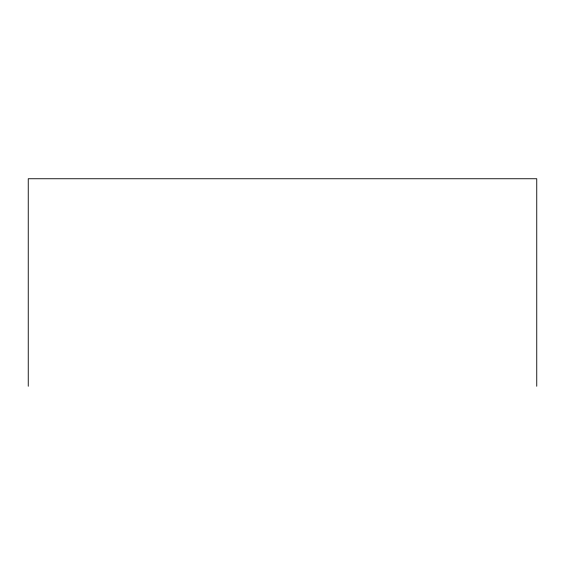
<?xml version="1.0" encoding="UTF-8"?>
<svg xmlns="http://www.w3.org/2000/svg" width="565" height="565" viewBox="0 0 565 565"><rect width="100%" height="100%" fill="white"/><g stroke="black" fill="none" stroke-linecap="round" stroke-linejoin="round"><path stroke-width="0.85" d="M536.75 386.255L536.75 178.745L28.25 178.745L28.25 386.255"/></g></svg>
